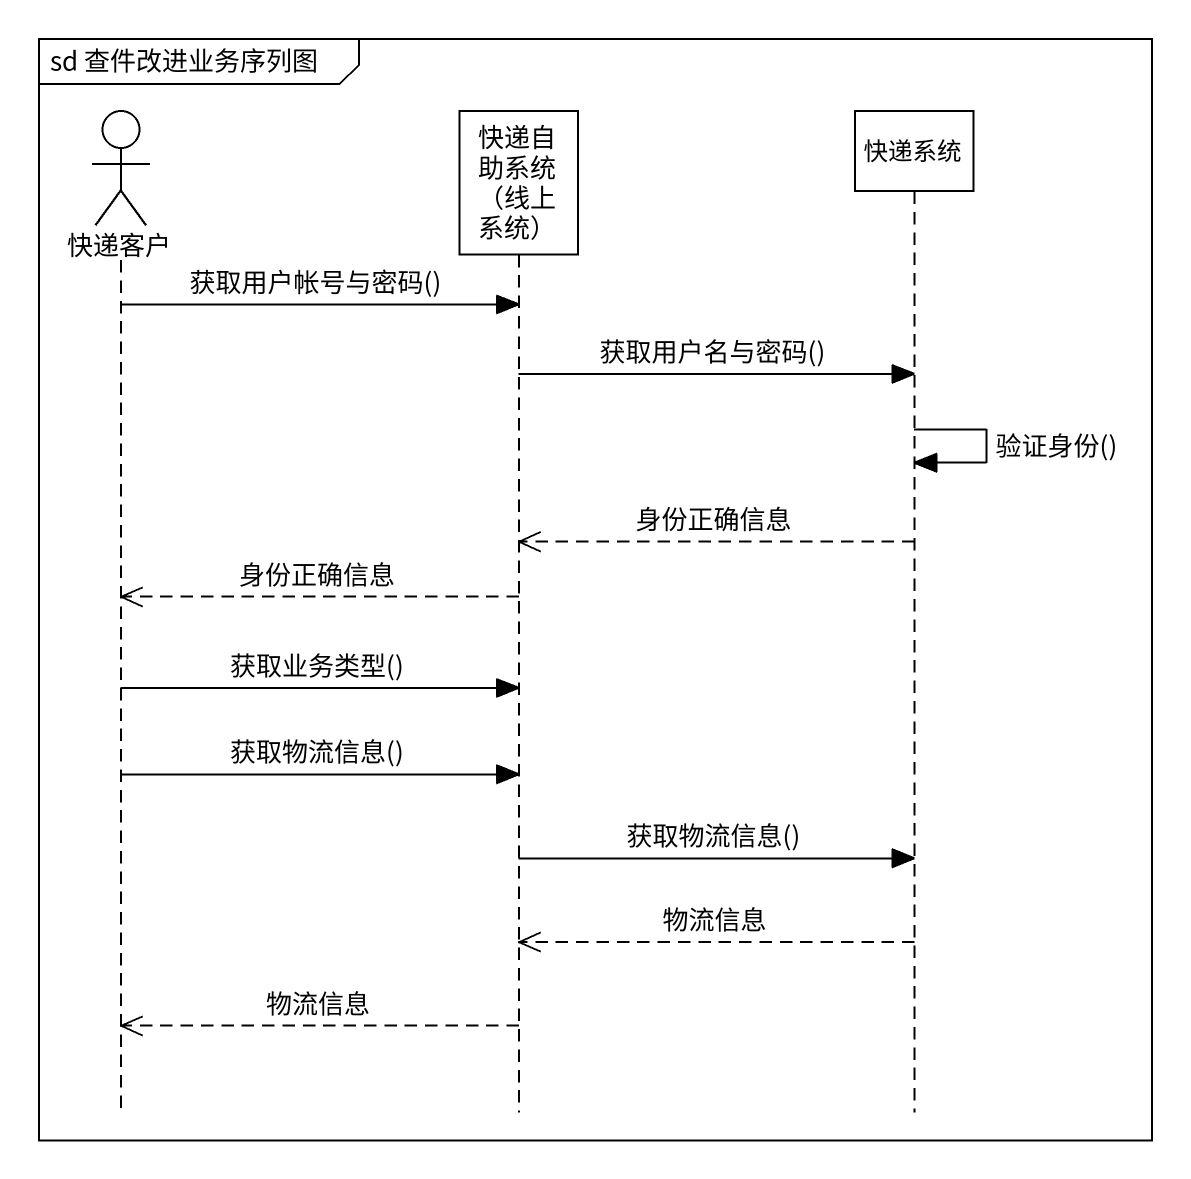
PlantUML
@startuml
mainframe sd 查件改进业务序列图
hide footbox
actor 快递客户
participant "快递自助系统（线上系统）" as 快递自助系统_线上系统
participant 快递系统

快递客户 -> 快递自助系统_线上系统 : 获取用户帐号与密码()
快递自助系统_线上系统 -> 快递系统 : 获取用户名与密码()
快递系统 -> 快递系统 : 验证身份()
快递系统 -->> 快递自助系统_线上系统 : 身份正确信息
快递自助系统_线上系统 -->> 快递客户 : 身份正确信息
快递客户 -> 快递自助系统_线上系统 : 获取业务类型()
快递客户 -> 快递自助系统_线上系统 : 获取物流信息()
快递自助系统_线上系统 -> 快递系统 : 获取物流信息()
快递系统 -->> 快递自助系统_线上系统 : 物流信息
快递自助系统_线上系统 -->> 快递客户 : 物流信息
@enduml
